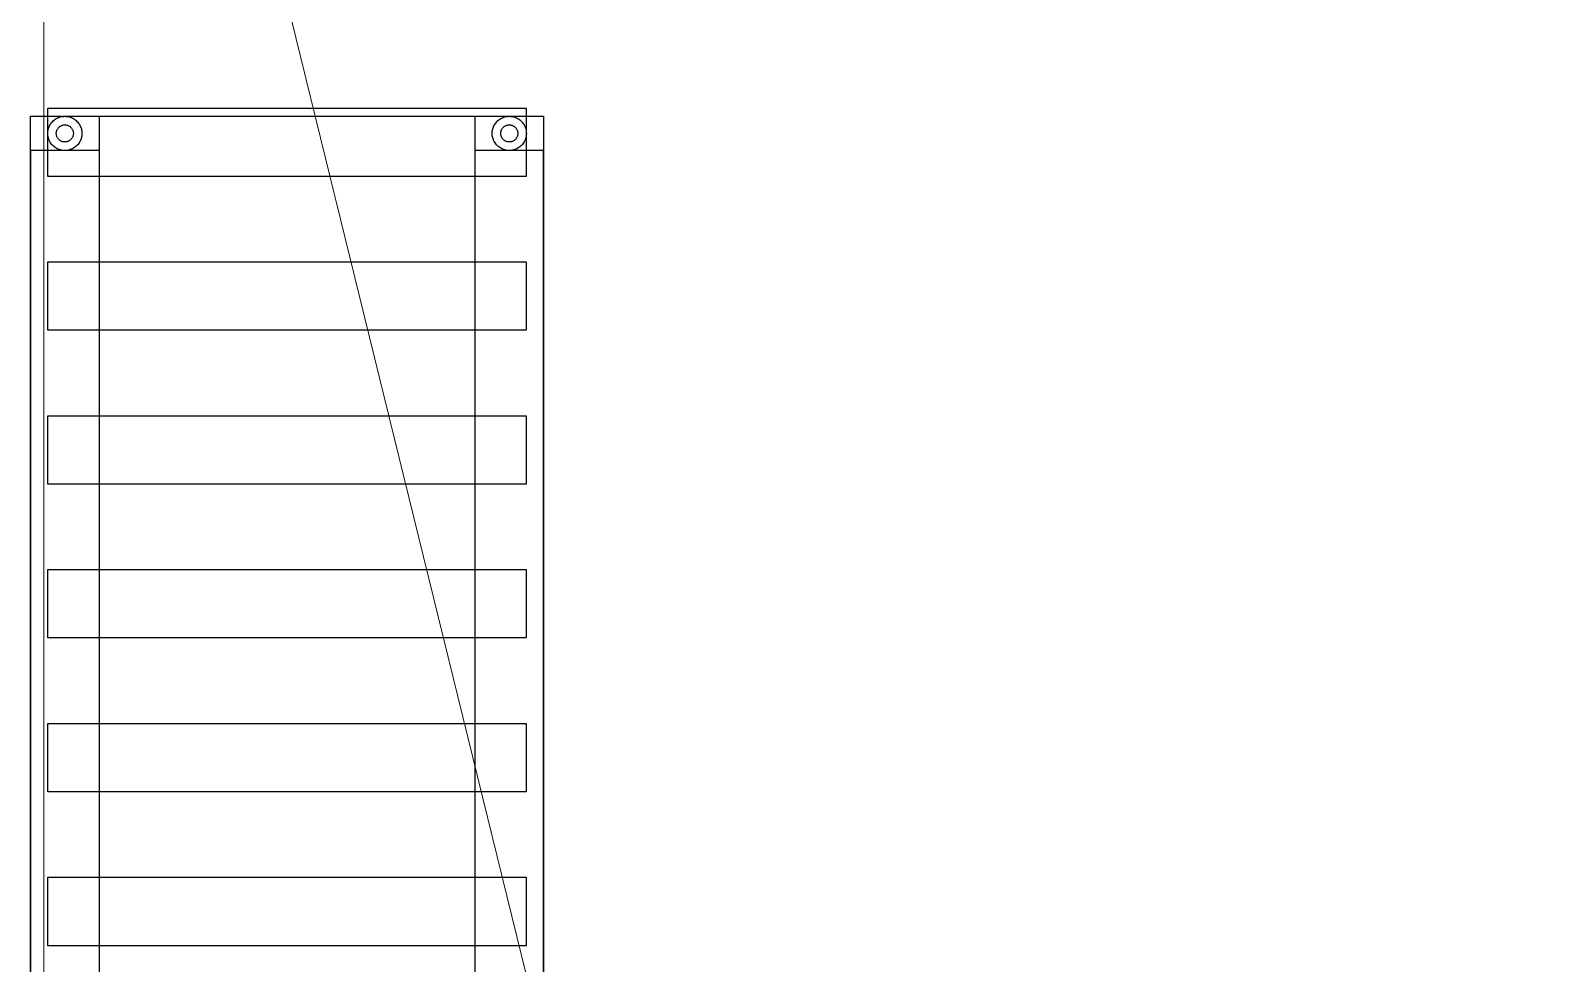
# Model space of a CAD drawing. Header units: millimetres. Extents: x -32 to 417638015, y -35 to 175284279.
# Drawn here: x 416310809 to 416311705, y 175263882 to 175264428 of the extents above; entities that cross this region are included whole.
import ezdxf
from ezdxf.enums import TextEntityAlignment as Align

# ---------------------------------------------------------------- set-up
doc = ezdxf.new("R2010")
doc.units = ezdxf.units.MM
for name, color, linetype, lineweight in [('_ЭМ_ТХ_пищеблок', 7, 'Continuous', 30), ('Атрибут', 7, 'Continuous', 5), ('Перекрытие', 7, 'Continuous', 18), ('Стены отделка', 7, 'Continuous', 30), ('ШТРИХОВКА', 252, 'Continuous', 15)]:
    doc.layers.add(name, color=color, linetype=linetype, lineweight=lineweight)
doc.layers.add('PLAN', color=1, linetype='Continuous')
doc.layers.add('ЭОМ_Лотки рабочие', color=5, linetype='Continuous')
doc.styles.add('ISOCPEUR', font='isocpeur.ttf', dxfattribs={"width": 0.85, "height": 274.9999999999997})

# ---------------------------------------------------------------- blocks, each defined once
blk = doc.blocks.new('_ЭМ_ТХ_Пищеблок')
at = {"layer": 'PLAN', "color": 8}
for points in [[(52563.87665526947, 34798.01746733895), (52563.87665526947, 34838.01746733895), (52843.67664306244, 34838.01746733895), (52843.67664306244, 34798.01746733895), (52563.87665526947, 34798.01746733895)], [(52553.77664916596, 34813.17999022713), (52553.77664916596, 34833.17999022713)], [(52553.77664916596, 34833.17999022713), (52593.77664916596, 34833.17999022713)], [(52563.77664916596, 34823.17999022713), (52563.79880492768, 34823.84624999276), (52563.86460082611, 34824.5043920826), (52563.97299926361, 34825.15258544197), (52564.12287108978, 34825.78893798104), (52564.31323974213, 34826.41167968026), (52564.54300658783, 34827.01897948494), (52564.81113402924, 34827.60894530526), (52565.11661498627, 34828.17986815682), (52565.45828979096, 34828.72979491463), (52565.8351818808, 34829.25701659432), (52566.24622314057, 34829.75970214119), (52566.69034545502, 34830.23589843026), (52567.16648070893, 34830.68389647713), (52567.67362182221, 34831.10186522713), (52568.21070067963, 34831.48791259041), (52568.77664916596, 34831.84026854744), (52569.364753414, 34832.15423339119), (52569.96762816986, 34832.42632811776), (52570.58313720307, 34832.65655272713), (52571.2092053183, 34832.84490721932), (52571.84366576752, 34832.99139159432), (52572.48450439057, 34833.09606688729), (52573.12949340424, 34833.15887206307), (52573.77664916596, 34833.17974608651), (52574.42380492768, 34833.15887206307), (52575.06882445893, 34833.09606688729), (52575.70963256439, 34832.99139159432), (52576.34409301361, 34832.84490721932), (52576.97016112885, 34832.65655272713), (52577.58567016205, 34832.42632811776), (52578.18854491791, 34832.15423339119), (52578.77664916596, 34831.84026854744), (52579.34259765228, 34831.48797362557), (52579.87967650971, 34831.10186522713), (52580.38681762299, 34830.68389647713), (52580.86295287689, 34830.23589843026), (52581.30707519135, 34829.75970214119), (52581.71811645111, 34829.25707762947), (52582.09500854096, 34828.72979491463), (52582.43668334564, 34828.17986815682), (52582.74216430268, 34827.60894530526), (52583.01029174408, 34827.01897948494), (52583.24005858978, 34826.41167968026), (52583.43042724213, 34825.78893798104), (52583.5802990683, 34825.15258544197), (52583.6886975058, 34824.50445311776), (52583.75449340424, 34823.84624999276), (52583.77664916596, 34823.17999022713)], [(52568.77664916596, 34823.17999022713), (52568.78772704682, 34823.51312010994), (52568.82062499603, 34823.84222167244), (52568.87482421478, 34824.16631835213), (52568.94977538666, 34824.48443358651), (52569.04495971283, 34824.79583495369), (52569.15982787689, 34825.09948485604), (52569.2938915976, 34825.39446776619), (52569.44663207611, 34825.67992919197), (52569.61746947846, 34825.95489257088), (52569.8058850058, 34826.21856444588), (52570.01142089447, 34826.46984618416), (52570.23349731049, 34826.70794432869), (52570.47156493744, 34826.93194335213), (52570.72513549408, 34827.14092772713), (52570.99369018158, 34827.33398192635), (52571.27664916596, 34827.51012938729), (52571.57071654877, 34827.66711180916), (52571.87210815033, 34827.80315917244), (52572.17987792572, 34827.91827147713), (52572.49289672455, 34828.01244872322), (52572.81015746674, 34828.08569091072), (52573.13056151947, 34828.13799803963), (52573.4530712851, 34828.1694311451), (52573.77664916596, 34828.17986815682), (52574.10022704682, 34828.1694311451), (52574.42273681244, 34828.13799803963), (52574.74314086518, 34828.08569091072), (52575.06040160736, 34828.01244872322), (52575.37342040619, 34827.91827147713), (52575.681159664, 34827.80315917244), (52575.98258178314, 34827.66711180916), (52576.27664916596, 34827.51012938729), (52576.55960815033, 34827.33398192635), (52576.82816283783, 34827.14092772713), (52577.08173339447, 34826.93194335213), (52577.31980102143, 34826.70794432869), (52577.54184691986, 34826.46984618416), (52577.74738280853, 34826.21856444588), (52577.93582885346, 34825.95489257088), (52578.1066662558, 34825.67992919197), (52578.25940673432, 34825.39446776619), (52578.39347045502, 34825.09948485604), (52578.50836913666, 34824.79583495369), (52578.60355346283, 34824.48443358651), (52578.67847411713, 34824.16625731697), (52578.73267333588, 34823.84222167244), (52578.7655712851, 34823.51312010994), (52578.77664916596, 34823.17999022713)], [(52593.77664916596, 34833.17999022713), (52593.77664916596, 34813.17999022713)], [(52813.77664916596, 34833.08001464119), (52593.77664916596, 34833.08001464119)], [(52813.77664916596, 34813.17999022713), (52813.77664916596, 34833.17999022713)], [(52813.77664916596, 34833.17999022713), (52853.77664916596, 34833.17999022713)], [(52823.77664916596, 34823.17999022713), (52823.79881255707, 34823.84624999276), (52823.8646160849, 34824.5043920826), (52823.97298400482, 34825.15258544197), (52824.12287108978, 34825.78893798104), (52824.31323974213, 34826.41167968026), (52824.54302184662, 34827.01897948494), (52824.81114928803, 34827.60894530526), (52825.11659972748, 34828.17986815682), (52825.45828979096, 34828.72979491463), (52825.8351818808, 34829.25701659432), (52826.24621551117, 34829.75970214119), (52826.69033782562, 34830.23589843026), (52827.16649596771, 34830.68389647713), (52827.673637081, 34831.10186522713), (52828.21070830902, 34831.48791259041), (52828.77664916596, 34831.84026854744), (52829.364753414, 34832.15423339119), (52829.96762054047, 34832.42632811776), (52830.58313720307, 34832.65655272713), (52831.20919005951, 34832.84490721932), (52831.84366576752, 34832.99139159432), (52832.48450439057, 34833.09606688729), (52833.12950866303, 34833.15887206307), (52833.77664916596, 34833.17974608651), (52834.42378966889, 34833.15887206307), (52835.06880920014, 34833.09606688729), (52835.70963256439, 34832.99139159432), (52836.3441082724, 34832.84490721932), (52836.97016112885, 34832.65655272713), (52837.58567016205, 34832.42632811776), (52838.18854491791, 34832.15423339119), (52838.77664916596, 34831.84026854744), (52839.34259765228, 34831.48797362557), (52839.87966125092, 34831.10186522713), (52840.3868023642, 34830.68389647713), (52840.86295287689, 34830.23589843026), (52841.30707519135, 34829.75970214119), (52841.71811645111, 34829.25707762947), (52842.09500854096, 34828.72979491463), (52842.43669860443, 34828.17986815682), (52842.74214904389, 34827.60894530526), (52843.01029174408, 34827.01897948494), (52843.24005858978, 34826.41167968026), (52843.43042724213, 34825.78893798104), (52843.58031432709, 34825.15258544197), (52843.68868224701, 34824.50445311776), (52843.75447814545, 34823.84624999276), (52843.77664916596, 34823.17999022713)], [(52828.77664916596, 34823.17999022713), (52828.78772704682, 34823.51312010994), (52828.82062499603, 34823.84222167244), (52828.87481658539, 34824.16631835213), (52828.94976775727, 34824.48443358651), (52829.04495208344, 34824.79583495369), (52829.15983550629, 34825.09948485604), (52829.29389922699, 34825.39446776619), (52829.44662444672, 34825.67992919197), (52829.61746947846, 34825.95489257088), (52829.80591552338, 34826.21856444588), (52830.01142852387, 34826.46984618416), (52830.23349731049, 34826.70794432869), (52830.47157256684, 34826.93194335213), (52830.72514312348, 34827.14092772713), (52830.99367492279, 34827.33398192635), (52831.27664916596, 34827.51012938729), (52831.57069366059, 34827.66711180916), (52831.87210815033, 34827.80315917244), (52832.17989318451, 34827.91827147713), (52832.49292724213, 34828.01244872322), (52832.81015746674, 34828.08569091072), (52833.13057677826, 34828.13799803963), (52833.4530712851, 34828.1694311451), (52833.77664916596, 34828.17986815682), (52834.10022704682, 34828.1694311451), (52834.42273681244, 34828.13799803963), (52834.74314086518, 34828.08569091072), (52835.06037108978, 34828.01244872322), (52835.3734051474, 34827.91827147713), (52835.681159664, 34827.80315917244), (52835.98259704193, 34827.66711180916), (52836.27664916596, 34827.51012938729), (52836.55960815033, 34827.33398192635), (52836.82813232025, 34827.14092772713), (52837.08173339447, 34826.93194335213), (52837.31980102143, 34826.70794432869), (52837.54186217865, 34826.46984618416), (52837.74738280853, 34826.21856444588), (52837.93582885346, 34825.95489257088), (52838.1066662558, 34825.67992919197), (52838.25939147553, 34825.39446776619), (52838.39347045502, 34825.09948485604), (52838.50835387787, 34824.79583495369), (52838.60353820404, 34824.48443358651), (52838.67847411713, 34824.16625731697), (52838.73267333588, 34823.84222167244), (52838.7655712851, 34823.51312010994), (52838.77664916596, 34823.17999022713)], [(52853.77664916596, 34833.17999022713), (52853.77664916596, 34813.17999022713)], [(52583.77664916596, 34823.17999022713), (52583.75449340424, 34822.51373046151), (52583.6886975058, 34821.85558837166), (52583.5802990683, 34821.20739501229), (52583.43042724213, 34820.57104247322), (52583.24005858978, 34819.94830077401), (52583.01029174408, 34819.34100096932), (52582.74216430268, 34818.75103514901), (52582.43668334564, 34818.18011229744), (52582.09500854096, 34817.63018553963), (52581.71811645111, 34817.10296385994), (52581.30707519135, 34816.60027831307), (52580.86295287689, 34816.12408202401), (52580.38681762299, 34815.67608397713), (52579.87967650971, 34815.25811522713), (52579.34259765228, 34814.87206786385), (52578.77664916596, 34814.51971190682), (52578.18854491791, 34814.20574706307), (52577.58567016205, 34813.93365233651), (52576.97016112885, 34813.70342772713), (52576.34409301361, 34813.51507323494), (52575.70963256439, 34813.36858885994), (52575.06879394135, 34813.26391356697), (52574.42380492768, 34813.20110839119), (52573.77664916596, 34813.18023436776), (52573.12949340424, 34813.20110839119), (52572.48447387299, 34813.26391356697), (52571.84366576752, 34813.36858885994), (52571.2092053183, 34813.51507323494), (52570.58313720307, 34813.70342772713), (52569.96762816986, 34813.93365233651), (52569.364753414, 34814.20574706307), (52568.77664916596, 34814.51971190682), (52568.21070067963, 34814.87200682869), (52567.67362182221, 34815.25811522713), (52567.16648070893, 34815.67608397713), (52566.69034545502, 34816.12408202401), (52566.24622314057, 34816.60027831307), (52565.8351818808, 34817.10290282479), (52565.45828979096, 34817.63018553963), (52565.11661498627, 34818.18011229744), (52564.81113402924, 34818.75103514901), (52564.54300658783, 34819.34100096932), (52564.31323974213, 34819.94830077401), (52564.12287108978, 34820.57104247322), (52563.97299926361, 34821.20739501229), (52563.86460082611, 34821.85552733651), (52563.79880492768, 34822.51373046151), (52563.77664916596, 34823.17999022713)], [(52578.77664916596, 34823.17999022713), (52578.7655712851, 34822.84686034432), (52578.73267333588, 34822.51775878182), (52578.67847411713, 34822.19366210213), (52578.60352294525, 34821.87554686776), (52578.50836913666, 34821.56414550057), (52578.39347045502, 34821.26049559822), (52578.25940673432, 34820.96551268807), (52578.1066662558, 34820.68005126229), (52577.93582885346, 34820.40508788338), (52577.74738280853, 34820.14141600838), (52577.54187743744, 34819.8901342701), (52577.31980102143, 34819.65203612557), (52577.08173339447, 34819.42803710213), (52576.82816283783, 34819.21905272713), (52576.55960815033, 34819.02599852791), (52576.27664916596, 34818.84985106697), (52575.98261230072, 34818.6928686451), (52575.68119018158, 34818.55682128182), (52575.37342040619, 34818.44170897713), (52575.06040160736, 34818.34753173104), (52574.74314086518, 34818.27428954354), (52574.42273681244, 34818.22198241463), (52574.10022704682, 34818.19054930916), (52573.77664916596, 34818.18011229744), (52573.4530712851, 34818.19054930916), (52573.13056151947, 34818.22198241463), (52572.81015746674, 34818.27428954354), (52572.49289672455, 34818.34753173104), (52572.17987792572, 34818.44170897713), (52571.87213866791, 34818.55682128182), (52571.57071654877, 34818.6928686451), (52571.27664916596, 34818.84985106697), (52570.99369018158, 34819.02599852791), (52570.72513549408, 34819.21905272713), (52570.47156493744, 34819.42803710213), (52570.23349731049, 34819.65203612557), (52570.01145141205, 34819.8901342701), (52569.80591552338, 34820.14141600838), (52569.61746947846, 34820.40508788338), (52569.44663207611, 34820.68005126229), (52569.2938915976, 34820.96551268807), (52569.15982787689, 34821.26049559822), (52569.04492919525, 34821.56414550057), (52568.94974486908, 34821.87554686776), (52568.87482421478, 34822.19372313729), (52568.82062499603, 34822.51775878182), (52568.78772704682, 34822.84686034432), (52568.77664916596, 34823.17999022713)], [(52843.77664916596, 34823.17999022713), (52843.75449340424, 34822.51373046151), (52843.68868224701, 34821.85558837166), (52843.58031432709, 34821.20739501229), (52843.43042724213, 34820.57104247322), (52843.24005858978, 34819.94830077401), (52843.01027648529, 34819.34100096932), (52842.74214904389, 34818.75103514901), (52842.43669860443, 34818.18011229744), (52842.09500854096, 34817.63018553963), (52841.71811645111, 34817.10296385994), (52841.30707519135, 34816.60027831307), (52840.86295287689, 34816.12408202401), (52840.3868023642, 34815.67608397713), (52839.87966125092, 34815.25811522713), (52839.34259765228, 34814.87206786385), (52838.77664916596, 34814.51971190682), (52838.18854491791, 34814.20574706307), (52837.58567016205, 34813.93365233651), (52836.97016112885, 34813.70342772713), (52836.3441082724, 34813.51507323494), (52835.70963256439, 34813.36858885994), (52835.06879394135, 34813.26391356697), (52834.42378966889, 34813.20110839119), (52833.77664916596, 34813.18023436776), (52833.12950866303, 34813.20110839119), (52832.48448913178, 34813.26391356697), (52831.84366576752, 34813.36858885994), (52831.20919005951, 34813.51507323494), (52830.58313720307, 34813.70342772713), (52829.96762054047, 34813.93365233651), (52829.364753414, 34814.20574706307), (52828.77664916596, 34814.51971190682), (52828.21070830902, 34814.87200682869), (52827.673637081, 34815.25811522713), (52827.16649596771, 34815.67608397713), (52826.69033782562, 34816.12408202401), (52826.24622314057, 34816.60027831307), (52825.83517425141, 34817.10290282479), (52825.45829742035, 34817.63018553963), (52825.11659972748, 34818.18011229744), (52824.81114928803, 34818.75103514901), (52824.54302184662, 34819.34100096932), (52824.31323974213, 34819.94830077401), (52824.12287871918, 34820.57104247322), (52823.97298400482, 34821.20739501229), (52823.8646160849, 34821.85552733651), (52823.79882018646, 34822.51373046151), (52823.77664916596, 34823.17999022713)], [(52838.77664916596, 34823.17999022713), (52838.7655712851, 34822.84686034432), (52838.73267333588, 34822.51775878182), (52838.67847411713, 34822.19366210213), (52838.60352294525, 34821.87554686776), (52838.50835387787, 34821.56414550057), (52838.39347045502, 34821.26049559822), (52838.25940673432, 34820.96551268807), (52838.1066662558, 34820.68005126229), (52837.93582885346, 34820.40508788338), (52837.74738280853, 34820.14141600838), (52837.54187743744, 34819.8901342701), (52837.31980102143, 34819.65203612557), (52837.08173339447, 34819.42803710213), (52836.82816283783, 34819.21905272713), (52836.55962340912, 34819.02599852791), (52836.27664916596, 34818.84985106697), (52835.98259704193, 34818.6928686451), (52835.68119018158, 34818.55682128182), (52835.3734051474, 34818.44170897713), (52835.06037108978, 34818.34753173104), (52834.74314086518, 34818.27428954354), (52834.42272155365, 34818.22198241463), (52834.10022704682, 34818.19054930916), (52833.77664916596, 34818.18011229744), (52833.4530712851, 34818.19054930916), (52833.13056151947, 34818.22198241463), (52832.81015746674, 34818.27428954354), (52832.49292724213, 34818.34753173104), (52832.17989318451, 34818.44170897713), (52831.87213866791, 34818.55682128182), (52831.57070128998, 34818.6928686451), (52831.27664916596, 34818.84985106697), (52830.99368255219, 34819.02599852791), (52830.72515838227, 34819.21905272713), (52830.47157256684, 34819.42803710213), (52830.23349731049, 34819.65203612557), (52830.01143615326, 34819.8901342701), (52829.80591552338, 34820.14141600838), (52829.61746947846, 34820.40508788338), (52829.44662444672, 34820.68005126229), (52829.29390685639, 34820.96551268807), (52829.15982787689, 34821.26049559822), (52829.04494445404, 34821.56414550057), (52828.94976012787, 34821.87554686776), (52828.87481658539, 34822.19372313729), (52828.82063262543, 34822.51775878182), (52828.78773467621, 34822.84686034432), (52828.77664916596, 34823.17999022713)], [(52593.77664916596, 34813.17999022713), (52553.77664916596, 34813.17999022713)], [(52553.77664916596, 33953.17999022713), (52553.77664916596, 34813.17999022713)], [(52553.87665526947, 33953.17999022713), (52553.87665526947, 34813.17999022713)], [(52593.77664916596, 34813.17999022713), (52593.77664916596, 33953.17999022713)], [(52853.77664916596, 34813.17999022713), (52813.77664916596, 34813.17999022713)], [(52813.77664916596, 33953.17999022713), (52813.77664916596, 34813.17999022713)], [(52853.67664306244, 34813.17999022713), (52853.67664306244, 33953.17999022713)], [(52853.77664916596, 34813.17999022713), (52853.77664916596, 33953.17999022713)], [(52563.87665526947, 34708.04246733895), (52563.87665526947, 34748.04246733895), (52843.67664306244, 34748.04246733895), (52843.67664306244, 34708.04246733895), (52563.87665526947, 34708.04246733895)], [(52563.87665526947, 34618.06746733894), (52563.87665526947, 34658.06746733894), (52843.67664306244, 34658.06746733894), (52843.67664306244, 34618.06746733894), (52563.87665526947, 34618.06746733894)], [(52563.87665526947, 34528.09246733895), (52563.87665526947, 34568.09246733895), (52843.67664306244, 34568.09246733895), (52843.67664306244, 34528.09246733895), (52563.87665526947, 34528.09246733895)], [(52563.87665526947, 34438.11746733895), (52563.87665526947, 34478.11746733895), (52843.67664306244, 34478.11746733895), (52843.67664306244, 34438.11746733895), (52563.87665526947, 34438.11746733895)], [(52563.87665526947, 34348.14246733895), (52563.87665526947, 34388.14246733895), (52843.67664306244, 34388.14246733895), (52843.67664306244, 34348.14246733895), (52563.87665526947, 34348.14246733895)]]:
    blk.add_lwpolyline(points, dxfattribs=at)
at = {"layer": 'Атрибут', "color": 8, "style": 'ISOCPEUR', "width": 0.85}
blk.add_attdef('№_ПОЗИЦИИ', text='', height=150, rotation=90, dxfattribs=at).set_placement((58331.67525722168, 39155.16258932042), align=Align.MIDDLE_CENTER)
blk = doc.blocks.new('ТХ пищеблок....')
at = {"layer": 'PLAN', "color": 8}
for points in [[(-101.4149934874149, 19465.87480893289), (-101.4149934874149, 19505.87480893289), (178.3849943055538, 19505.87480893289), (178.3849943055538, 19465.87480893289), (-101.4149934874149, 19465.87480893289)], [(-111.5149995909305, 19481.03733182105), (-111.5149995909305, 19501.03733182105)], [(-111.5149995909305, 19501.03733182105), (-71.51499959093053, 19501.03733182105)], [(-101.5149995909305, 19491.03733182105), (-101.4928438292118, 19491.70359158667), (-101.4270479307743, 19492.36173367652), (-101.3186494932743, 19493.00992703589), (-101.1687776671024, 19493.64627957495), (-100.9784090147587, 19494.26902127417), (-100.7486421690555, 19494.87632107886), (-100.4805147276493, 19495.46628689917), (-100.175033770618, 19496.03720975074), (-99.83335896593053, 19496.58713650855), (-99.45646687608678, 19497.11435818824), (-99.04542561632115, 19497.61704373511), (-98.60130330186803, 19498.09324002417), (-98.12516804796178, 19498.54123807105), (-97.61802693468053, 19498.95920682105), (-97.08094807725865, 19499.34525418433), (-96.51499959093053, 19499.69761014136), (-95.92689534288365, 19500.01157498511), (-95.32402058702428, 19500.28366971167), (-94.70851155382115, 19500.51389432105), (-94.08244343858678, 19500.70224881324), (-93.44798298936803, 19500.84873318824), (-92.80714436632115, 19500.9534084812), (-92.16215535264928, 19501.01621365699), (-91.51499959093053, 19501.03708768042), (-90.86784382921178, 19501.01621365699), (-90.22282429796178, 19500.9534084812), (-89.58201619249303, 19500.84873318824), (-88.94755574327428, 19500.70224881324), (-88.3214876280399, 19500.51389432105), (-87.70597859483678, 19500.28366971167), (-87.1031038389774, 19500.01157498511), (-86.51499959093053, 19499.69761014136), (-85.9490511046024, 19499.34531521949), (-85.41197224718053, 19498.95920682105), (-84.90483113389928, 19498.54123807105), (-84.42869587999303, 19498.09324002417), (-83.9845735655399, 19497.61704373511), (-83.57353230577428, 19497.11441922339), (-83.19664021593053, 19496.58713650855), (-82.85496541124303, 19496.03720975074), (-82.54948445421178, 19495.46628689917), (-82.28135701280553, 19494.87632107886), (-82.0515901671024, 19494.26902127417), (-81.86122151475865, 19493.64627957495), (-81.71134968858678, 19493.00992703589), (-81.60295125108678, 19492.36179471167), (-81.53715535264928, 19491.70359158667), (-81.51499959093053, 19491.03733182105)], [(-96.51499959093053, 19491.03733182105), (-96.50392171007115, 19491.37046170386), (-96.4710237608524, 19491.69956326636), (-96.4168245421024, 19492.02365994605), (-96.3418733702274, 19492.34177518042), (-96.24668904405553, 19492.65317654761), (-96.13182087999303, 19492.95682644995), (-95.9977571592899, 19493.25180936011), (-95.84501668077428, 19493.53727078589), (-95.67417927843053, 19493.8122341648), (-95.48576375108678, 19494.0759060398), (-95.2802278624149, 19494.32718777808), (-95.05815144639928, 19494.56528592261), (-94.82008381944615, 19494.78928494605), (-94.56651326280553, 19494.99826932105), (-94.29795857530553, 19495.19132352027), (-94.01499959093053, 19495.3674709812), (-93.72093220811803, 19495.52445340308), (-93.41954060655553, 19495.66050076636), (-93.1117708311649, 19495.77561307105), (-92.79875203233678, 19495.86979031714), (-92.48149129014928, 19495.94303250464), (-92.1610872374149, 19495.99533963355), (-91.8385774717899, 19496.02677273902), (-91.51499959093053, 19496.03720975074), (-91.19142171007115, 19496.02677273902), (-90.86891194444615, 19495.99533963355), (-90.54850789171178, 19495.94303250464), (-90.23124714952428, 19495.86979031714), (-89.91822835069615, 19495.77561307105), (-89.61048909288365, 19495.66050076636), (-89.30906697374303, 19495.52445340308), (-89.01499959093053, 19495.3674709812), (-88.73204060655553, 19495.19132352027), (-88.46348591905553, 19494.99826932105), (-88.2099153624149, 19494.78928494605), (-87.97184773546178, 19494.56528592261), (-87.74980183702428, 19494.32718777808), (-87.5442659483524, 19494.0759060398), (-87.35581990343053, 19493.8122341648), (-87.18498250108678, 19493.53727078589), (-87.03224202257115, 19493.25180936011), (-86.89817830186803, 19492.95682644995), (-86.7832796202274, 19492.65317654761), (-86.68809529405553, 19492.34177518042), (-86.61317463975865, 19492.02359891089), (-86.55897542100865, 19491.69956326636), (-86.5260774717899, 19491.37046170386), (-86.51499959093053, 19491.03733182105)], [(-71.51499959093053, 19501.03733182105), (-71.51499959093053, 19481.03733182105)], [(148.4850004090695, 19500.93735623511), (-71.51499959093053, 19500.93735623511)], [(148.4850004090695, 19481.03733182105), (148.4850004090695, 19501.03733182105)], [(148.4850004090695, 19501.03733182105), (188.4850004090695, 19501.03733182105)], [(158.4850004090695, 19491.03733182105), (158.5071638001828, 19491.70359158667), (158.5729673280148, 19492.36173367652), (158.6813352479367, 19493.00992703589), (158.8312223328976, 19493.64627957495), (159.0215909852413, 19494.26902127417), (159.2513730897335, 19494.87632107886), (159.5195005311398, 19495.46628689917), (159.8249509705929, 19496.03720975074), (160.1666410340695, 19496.58713650855), (160.5435331239132, 19497.11435818824), (160.9545667542843, 19497.61704373511), (161.3986890687374, 19498.09324002417), (161.8748472108273, 19498.54123807105), (162.3819883241085, 19498.95920682105), (162.9190595521359, 19499.34525418433), (163.4850004090695, 19499.69761014136), (164.0731046571163, 19500.01157498511), (164.6759717835812, 19500.28366971167), (165.2914884461788, 19500.51389432105), (165.9175413026242, 19500.70224881324), (166.552017010632, 19500.84873318824), (167.1928556336788, 19500.9534084812), (167.8378599061398, 19501.01621365699), (168.4850004090695, 19501.03708768042), (169.1321409119992, 19501.01621365699), (169.7771604432492, 19500.9534084812), (170.417983807507, 19500.84873318824), (171.0524595155148, 19500.70224881324), (171.6785123719601, 19500.51389432105), (172.2940214051632, 19500.28366971167), (172.8968961610226, 19500.01157498511), (173.4850004090695, 19499.69761014136), (174.0509488953976, 19499.34531521949), (174.5880124940304, 19498.95920682105), (175.0951536073117, 19498.54123807105), (175.571304120007, 19498.09324002417), (176.0154264344601, 19497.61704373511), (176.4264676942257, 19497.11441922339), (176.8033597840695, 19496.58713650855), (177.145049847546, 19496.03720975074), (177.4505002869992, 19495.46628689917), (177.7186429871945, 19494.87632107886), (177.9484098328976, 19494.26902127417), (178.1387784852413, 19493.64627957495), (178.2886655702023, 19493.00992703589), (178.3970334901242, 19492.36179471167), (178.4628293885617, 19491.70359158667), (178.4850004090695, 19491.03733182105)], [(163.4850004090695, 19491.03733182105), (163.4960782899288, 19491.37046170386), (163.5289762391476, 19491.69956326636), (163.5831678285031, 19492.02365994605), (163.6581190003781, 19492.34177518042), (163.7533033265499, 19492.65317654761), (163.8681867494015, 19492.95682644995), (164.0022504701046, 19493.25180936011), (164.1549756898312, 19493.53727078589), (164.3258207215695, 19493.8122341648), (164.5142667664913, 19494.0759060398), (164.7197797669796, 19494.32718777808), (164.9418485536007, 19494.56528592261), (165.1799238099484, 19494.78928494605), (165.433494366589, 19494.99826932105), (165.7020261659054, 19495.19132352027), (165.9850004090695, 19495.3674709812), (166.2790449036984, 19495.52445340308), (166.5804593934445, 19495.66050076636), (166.8882444276242, 19495.77561307105), (167.2012784852413, 19495.86979031714), (167.5185087098507, 19495.94303250464), (167.8389280213742, 19495.99533963355), (168.1614225282101, 19496.02677273902), (168.4850004090695, 19496.03720975074), (168.8085782899288, 19496.02677273902), (169.1310880555538, 19495.99533963355), (169.4514921082882, 19495.94303250464), (169.7687223328976, 19495.86979031714), (170.0817563905148, 19495.77561307105), (170.3895109071163, 19495.66050076636), (170.690948285046, 19495.52445340308), (170.9850004090695, 19495.3674709812), (171.2679593934445, 19495.19132352027), (171.5364835633663, 19494.99826932105), (171.7900846375851, 19494.78928494605), (172.0281522645382, 19494.56528592261), (172.2502134217648, 19494.32718777808), (172.4557340516476, 19494.0759060398), (172.6441800965695, 19493.8122341648), (172.8150174989132, 19493.53727078589), (172.9677427186398, 19493.25180936011), (173.101821698132, 19492.95682644995), (173.2167051209835, 19492.65317654761), (173.3118894471554, 19492.34177518042), (173.3868253602413, 19492.02359891089), (173.4410245789913, 19491.69956326636), (173.4739225282101, 19491.37046170386), (173.4850004090695, 19491.03733182105)], [(188.4850004090695, 19501.03733182105), (188.4850004090695, 19481.03733182105)], [(-81.51499959093053, 19491.03733182105), (-81.53715535264928, 19490.37107205542), (-81.60295125108678, 19489.71292996558), (-81.71134968858678, 19489.0647366062), (-81.86122151475865, 19488.42838406714), (-82.0515901671024, 19487.80564236792), (-82.28135701280553, 19487.19834256324), (-82.54948445421178, 19486.60837674292), (-82.85496541124303, 19486.03745389136), (-83.19664021593053, 19485.48752713355), (-83.57353230577428, 19484.96030545386), (-83.9845735655399, 19484.45761990699), (-84.42869587999303, 19483.98142361792), (-84.90483113389928, 19483.53342557105), (-85.41197224718053, 19483.11545682105), (-85.9490511046024, 19482.72940945777), (-86.51499959093053, 19482.37705350074), (-87.1031038389774, 19482.06308865699), (-87.70597859483678, 19481.79099393042), (-88.3214876280399, 19481.56076932105), (-88.94755574327428, 19481.37241482886), (-89.58201619249303, 19481.22593045386), (-90.2228548155399, 19481.12125516089), (-90.86784382921178, 19481.05844998511), (-91.51499959093053, 19481.03757596167), (-92.16215535264928, 19481.05844998511), (-92.80717488389928, 19481.12125516089), (-93.44798298936803, 19481.22593045386), (-94.08244343858678, 19481.37241482886), (-94.70851155382115, 19481.56076932105), (-95.32402058702428, 19481.79099393042), (-95.92689534288365, 19482.06308865699), (-96.51499959093053, 19482.37705350074), (-97.08094807725865, 19482.72934842261), (-97.61802693468053, 19483.11545682105), (-98.12516804796178, 19483.53342557105), (-98.60130330186803, 19483.98142361792), (-99.04542561632115, 19484.45761990699), (-99.45646687608678, 19484.9602444187), (-99.83335896593053, 19485.48752713355), (-100.175033770618, 19486.03745389136), (-100.4805147276493, 19486.60837674292), (-100.7486421690555, 19487.19834256324), (-100.9784090147587, 19487.80564236792), (-101.1687776671024, 19488.42838406714), (-101.3186494932743, 19489.0647366062), (-101.4270479307743, 19489.71286893042), (-101.4928438292118, 19490.37107205542), (-101.5149995909305, 19491.03733182105)], [(-86.51499959093053, 19491.03733182105), (-86.5260774717899, 19490.70420193824), (-86.55897542100865, 19490.37510037574), (-86.61317463975865, 19490.05100369605), (-86.68812581163365, 19489.73288846167), (-86.7832796202274, 19489.42148709449), (-86.89817830186803, 19489.11783719214), (-87.03224202257115, 19488.82285428199), (-87.18498250108678, 19488.5373928562), (-87.35581990343053, 19488.2624294773), (-87.5442659483524, 19487.9987576023), (-87.74977131944615, 19487.74747586402), (-87.97184773546178, 19487.50937771949), (-88.2099153624149, 19487.28537869605), (-88.46348591905553, 19487.07639432105), (-88.73204060655553, 19486.88334012183), (-89.01499959093053, 19486.70719266089), (-89.3090364561649, 19486.55021023902), (-89.61045857530553, 19486.41416287574), (-89.91822835069615, 19486.29905057105), (-90.23124714952428, 19486.20487332495), (-90.54850789171178, 19486.13163113745), (-90.86891194444615, 19486.07932400855), (-91.19142171007115, 19486.04789090308), (-91.51499959093053, 19486.03745389136), (-91.8385774717899, 19486.04789090308), (-92.1610872374149, 19486.07932400855), (-92.48149129014928, 19486.13163113745), (-92.79875203233678, 19486.20487332495), (-93.1117708311649, 19486.29905057105), (-93.4195100889774, 19486.41416287574), (-93.72093220811803, 19486.55021023902), (-94.01499959093053, 19486.70719266089), (-94.29795857530553, 19486.88334012183), (-94.56651326280553, 19487.07639432105), (-94.82008381944615, 19487.28537869605), (-95.05815144639928, 19487.50937771949), (-95.28019734483678, 19487.74747586402), (-95.48573323350865, 19487.9987576023), (-95.67417927843053, 19488.2624294773), (-95.84501668077428, 19488.5373928562), (-95.9977571592899, 19488.82285428199), (-96.13182087999303, 19489.11783719214), (-96.24671956163365, 19489.42148709449), (-96.34190388780553, 19489.73288846167), (-96.4168245421024, 19490.0510647312), (-96.4710237608524, 19490.37510037574), (-96.50392171007115, 19490.70420193824), (-96.51499959093053, 19491.03733182105)], [(178.4850004090695, 19491.03733182105), (178.4628446473507, 19490.37107205542), (178.3970334901242, 19489.71292996558), (178.2886655702023, 19489.0647366062), (178.1387784852413, 19488.42838406714), (177.9484098328976, 19487.80564236792), (177.7186277284054, 19487.19834256324), (177.4505002869992, 19486.60837674292), (177.145049847546, 19486.03745389136), (176.8033597840695, 19485.48752713355), (176.4264676942257, 19484.96030545386), (176.0154264344601, 19484.45761990699), (175.571304120007, 19483.98142361792), (175.0951536073117, 19483.53342557105), (174.5880124940304, 19483.11545682105), (174.0509488953976, 19482.72940945777), (173.4850004090695, 19482.37705350074), (172.8968961610226, 19482.06308865699), (172.2940214051632, 19481.79099393042), (171.6785123719601, 19481.56076932105), (171.0524595155148, 19481.37241482886), (170.417983807507, 19481.22593045386), (169.7771451844601, 19481.12125516089), (169.1321409119992, 19481.05844998511), (168.4850004090695, 19481.03757596167), (167.8378599061398, 19481.05844998511), (167.1928403748898, 19481.12125516089), (166.552017010632, 19481.22593045386), (165.9175413026242, 19481.37241482886), (165.2914884461788, 19481.56076932105), (164.6759717835812, 19481.79099393042), (164.0731046571163, 19482.06308865699), (163.4850004090695, 19482.37705350074), (162.9190595521359, 19482.72934842261), (162.3819883241085, 19483.11545682105), (161.8748472108273, 19483.53342557105), (161.3986890687374, 19483.98142361792), (160.9545743836788, 19484.45761990699), (160.5435254945187, 19484.9602444187), (160.166648663464, 19485.48752713355), (159.8249509705929, 19486.03745389136), (159.5195005311398, 19486.60837674292), (159.2513730897335, 19487.19834256324), (159.0215909852413, 19487.80564236792), (158.8312299622921, 19488.42838406714), (158.6813352479367, 19489.0647366062), (158.5729673280148, 19489.71286893042), (158.5071714295773, 19490.37107205542), (158.4850004090695, 19491.03733182105)], [(173.4850004090695, 19491.03733182105), (173.4739225282101, 19490.70420193824), (173.4410245789913, 19490.37510037574), (173.3868253602413, 19490.05100369605), (173.3118741883663, 19489.73288846167), (173.2167051209835, 19489.42148709449), (173.101821698132, 19489.11783719214), (172.9677579774288, 19488.82285428199), (172.8150174989132, 19488.5373928562), (172.6441800965695, 19488.2624294773), (172.4557340516476, 19487.9987576023), (172.2502286805538, 19487.74747586402), (172.0281522645382, 19487.50937771949), (171.7900846375851, 19487.28537869605), (171.5365140809445, 19487.07639432105), (171.2679746522335, 19486.88334012183), (170.9850004090695, 19486.70719266089), (170.690948285046, 19486.55021023902), (170.3895414246945, 19486.41416287574), (170.0817563905148, 19486.29905057105), (169.7687223328976, 19486.20487332495), (169.4514921082882, 19486.13163113745), (169.1310727967648, 19486.07932400855), (168.8085782899288, 19486.04789090308), (168.4850004090695, 19486.03745389136), (168.1614225282101, 19486.04789090308), (167.8389127625851, 19486.07932400855), (167.5185087098507, 19486.13163113745), (167.2012784852413, 19486.20487332495), (166.8882444276242, 19486.29905057105), (166.5804899110226, 19486.41416287574), (166.2790525330929, 19486.55021023902), (165.9850004090695, 19486.70719266089), (165.7020337952999, 19486.88334012183), (165.4335096253781, 19487.07639432105), (165.1799238099484, 19487.28537869605), (164.9418485536007, 19487.50937771949), (164.7197873963742, 19487.74747586402), (164.5142667664913, 19487.9987576023), (164.3258207215695, 19488.2624294773), (164.1549756898312, 19488.5373928562), (164.0022580994992, 19488.82285428199), (163.868179120007, 19489.11783719214), (163.7532956971554, 19489.42148709449), (163.6581113709835, 19489.73288846167), (163.5831678285031, 19490.0510647312), (163.5289838685421, 19490.37510037574), (163.4960859193234, 19490.70420193824), (163.4850004090695, 19491.03733182105)], [(-71.51499959093053, 19481.03733182105), (-111.5149995909305, 19481.03733182105)], [(-111.5149995909305, 18621.03733182105), (-111.5149995909305, 19481.03733182105)], [(-111.4149934874149, 18621.03733182105), (-111.4149934874149, 19481.03733182105)], [(-71.51499959093053, 19481.03733182105), (-71.51499959093053, 18621.03733182105)], [(188.4850004090695, 19481.03733182105), (148.4850004090695, 19481.03733182105)], [(148.4850004090695, 18621.03733182105), (148.4850004090695, 19481.03733182105)], [(188.3849943055538, 19481.03733182105), (188.3849943055538, 18621.03733182105)], [(188.4850004090695, 19481.03733182105), (188.4850004090695, 18621.03733182105)], [(-101.4149934874149, 19375.89980893291), (-101.4149934874149, 19415.89980893291), (178.3849943055538, 19415.89980893291), (178.3849943055538, 19375.89980893291), (-101.4149934874149, 19375.89980893291)], [(-101.4149934874149, 19285.92480893288), (-101.4149934874149, 19325.92480893288), (178.3849943055538, 19325.92480893288), (178.3849943055538, 19285.92480893288), (-101.4149934874149, 19285.92480893288)], [(-101.4149934874149, 19195.9498089329), (-101.4149934874149, 19235.9498089329), (178.3849943055538, 19235.9498089329), (178.3849943055538, 19195.9498089329), (-101.4149934874149, 19195.9498089329)], [(-101.4149934874149, 19105.97480893286), (-101.4149934874149, 19145.97480893286), (178.3849943055538, 19145.97480893286), (178.3849943055538, 19105.97480893286), (-101.4149934874149, 19105.97480893286)], [(-101.4149934874149, 19015.99980893289), (-101.4149934874149, 19055.99980893289), (178.3849943055538, 19055.99980893289), (178.3849943055538, 19015.99980893289), (-101.4149934874149, 19015.99980893289)]]:
    blk.add_lwpolyline(points, dxfattribs=at)
blk = doc.blocks.new('1 этаж')
at = {"layer": 'Перекрытие', "color": 8}
blk.add_line((46618.26534351413, 33512.55477044494), (47748.08537243839, 28917.7060188029), dxfattribs=at)
at = {"layer": 'Стены отделка', "color": 8, "lineweight": 9}
blk.add_line((46618.2653435141, 25958.07212250284), (46618.2653435141, 33512.55477044494), dxfattribs=at)
at = {"layer": 'ЭОМ_Лотки рабочие'}
blk.add_blockref('ТХ пищеблок....', (46722.0575752336, 13366.04446869802), dxfattribs=at)

msp = doc.modelspace()

# ---------------------------------------------------------------- block references
at = {"layer": '_ЭМ_ТХ_пищеблок', "lineweight": 50}
msp.add_blockref('_ЭМ_ТХ_Пищеблок', (416258254.8670169, 175229544.5649611), dxfattribs=at)
at = {"layer": 'ШТРИХОВКА'}
msp.add_blockref('1 этаж', (416264198.1010904, 175231510.6631508), dxfattribs=at)

doc.saveas('drawing.dxf')
